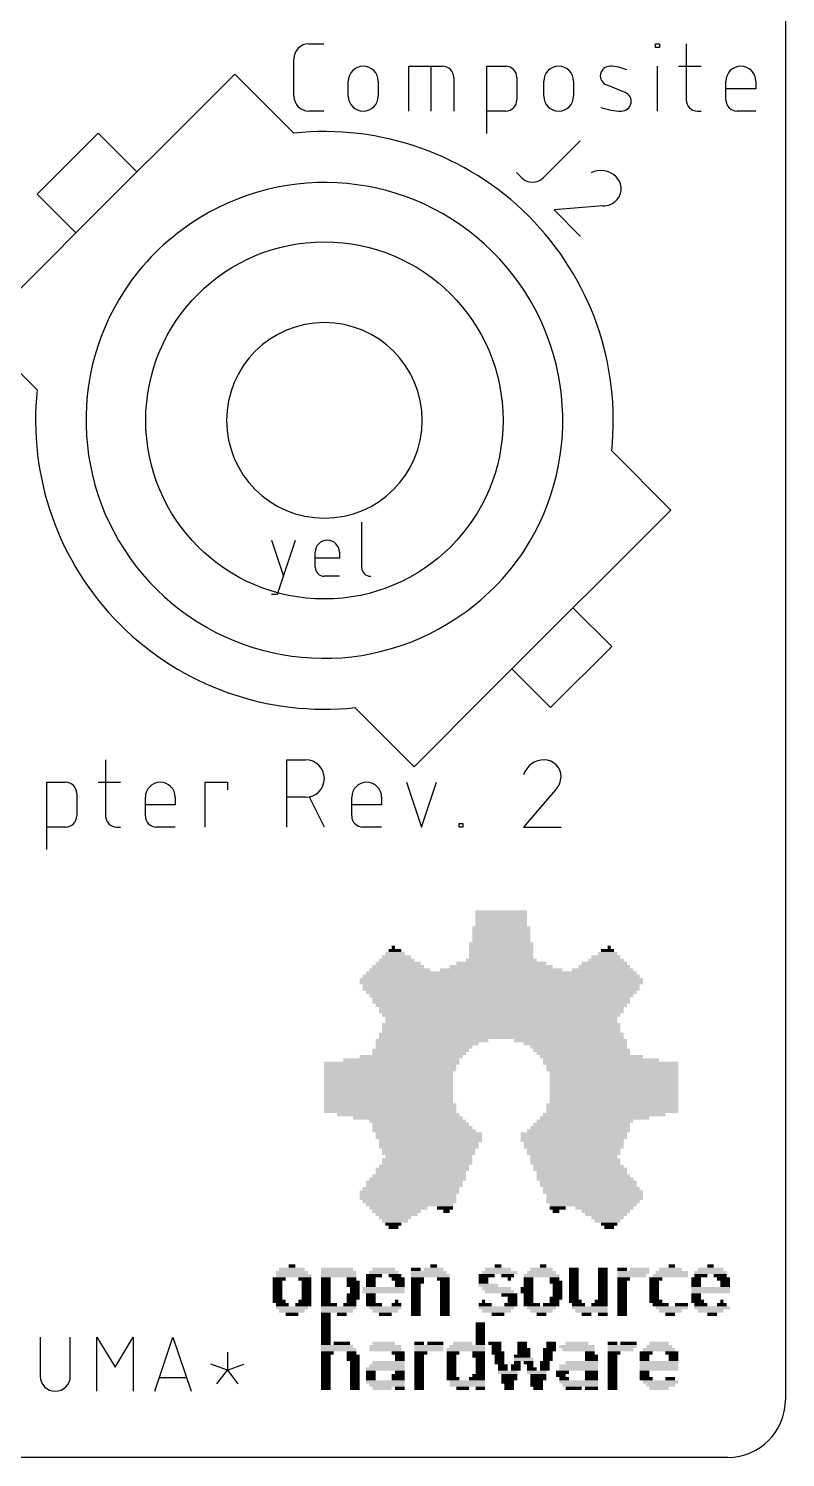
# Model space of a CAD drawing. Extents: x 0 to 29, y 0 to 47.3.
# Drawn here: x 15.87 to 29, y 0 to 24.8 of the extents above; entities that cross this region are included whole.
import ezdxf

# ---------------------------------------------------------------- set-up
doc = ezdxf.new("R2010")
doc.units = 0
for name, color, linetype in [('20', 30, 'CONTINUOUS'), ('21', 253, 'CONTINUOUS'), ('25', 253, 'CONTINUOUS'), ('51', 253, 'CONTINUOUS')]:
    doc.layers.add(name, color=color, linetype=linetype)

# ---------------------------------------------------------------- blocks, each defined once
blk = doc.blocks.new('RECT')
blk.add_solid([(-0.5, -0.5), (0.5, -0.5), (-0.5, 0.5), (0.5, 0.5)])

msp = doc.modelspace()

# ---------------------------------------------------------------- linework, layer by layer
at = {"layer": '20'}
for p, q in [((29, 38), (29, 1)), ((28, 0), (1, 0))]:
    msp.add_line(p, q, dxfattribs=at)
msp.add_arc((28, 1), 1, 270, 0, dxfattribs=at)
at = {"layer": '21'}
for p, q in [((20.7299, 24.5367), (20.9895, 24.5367)), ((26.7474, 24.4718), (26.7474, 24.5367)), ((26.7474, 24.5367), (26.8123, 24.5367)), ((26.8123, 24.4718), (26.7474, 24.4718)), ((26.8123, 24.5367), (26.8123, 24.4718)), ((27.2772, 24.5367), (27.2772, 23.563)), ((20.4702, 23.6279), (20.4702, 24.2771)), ((22.4661, 23.3683), (22.4661, 24.1472)), ((22.4661, 24.1472), (23.0503, 24.1472)), ((22.8555, 23.3683), (22.8555, 24.1472)), ((23.821, 22.9788), (23.821, 24.1472)), ((23.821, 24.1472), (24.1455, 24.1472)), ((26.7798, 23.3683), (26.7798, 24.1472)), ((27.1473, 24.1472), (27.5368, 24.1472)), ((18.1362, 22.7023), (19.4444, 24.0104)), ((19.4444, 24.0104), (20.4697, 22.9851)), ((21.4148, 23.6279), (21.4148, 23.8876)), ((21.9341, 23.8876), (21.9341, 23.6279)), ((23.245, 23.9525), (23.245, 23.3683)), ((24.3403, 23.9525), (24.3403, 23.563)), ((24.8057, 23.6279), (24.8057, 23.8876)), ((25.325, 23.8876), (25.325, 23.6279)), ((26.2182, 23.6929), (25.8936, 23.8227)), ((27.968, 23.563), (27.968, 23.8876)), ((28.4873, 23.8876), (28.4873, 23.7578)), ((28.4873, 23.7578), (27.968, 23.7578)), ((20.9895, 23.3683), (20.7299, 23.3683)), ((24.1455, 23.3683), (23.821, 23.3683)), ((27.4719, 23.3683), (27.5368, 23.3683)), ((28.4873, 23.3683), (28.1627, 23.3683)), ((14.9896, 19.5556), (16.2624, 20.8284)), ((16.0149, 18.5303), (14.9896, 19.5556)), ((25.9851, 17.4697), (27.0104, 16.4444)), ((27.0104, 16.4444), (25.7023, 15.1362)), ((21.6464, 16.2341), (21.6464, 15.451)), ((20.0794, 15.9209), (20.2883, 15.2944)), ((20.1838, 14.9811), (20.4971, 15.9209)), ((20.8414, 15.451), (20.8414, 15.712)), ((21.2591, 15.712), (21.2591, 15.6076)), ((21.2591, 15.6076), (20.8414, 15.6076)), ((21.2591, 15.2944), (20.9981, 15.2944)), ((20.0794, 14.9811), (20.1838, 14.9811)), ((23.8638, 13.2977), (22.5556, 11.9896)), ((22.5556, 11.9896), (21.5303, 13.0149)), ((17.2019, 12.108), (17.2019, 11.1343)), ((20.3497, 10.9396), (20.3497, 12.108)), ((20.3497, 12.108), (20.6743, 12.108)), ((16.184, 10.5501), (16.184, 11.7185)), ((16.184, 11.7185), (16.5086, 11.7185)), ((17.072, 11.7185), (17.4615, 11.7185)), ((18.928, 10.9396), (18.928, 11.7185)), ((18.928, 11.7185), (19.3175, 11.7185)), ((19.3175, 11.7185), (19.3175, 11.5887)), ((22.4266, 11.7185), (22.6862, 10.9396)), ((22.6862, 10.9396), (22.9458, 11.7185)), ((16.7033, 11.5237), (16.7033, 11.1343)), ((17.8927, 11.1343), (17.8927, 11.4588)), ((18.4119, 11.4588), (18.4119, 11.329)), ((20.6743, 11.4588), (20.3497, 11.4588)), ((20.9988, 10.9396), (20.7392, 11.4588)), ((21.4741, 11.1343), (21.4741, 11.4588)), ((21.9933, 11.4588), (21.9933, 11.329)), ((25.0089, 11.5887), (24.4571, 10.9396)), ((18.4119, 11.329), (17.8927, 11.329)), ((21.9933, 11.329), (21.4741, 11.329)), ((16.5086, 10.9396), (16.184, 10.9396)), ((17.3966, 10.9396), (17.4615, 10.9396)), ((18.4119, 10.9396), (18.0874, 10.9396)), ((21.9933, 10.9396), (21.6688, 10.9396)), ((23.3395, 10.9396), (23.3395, 11.0045)), ((23.3395, 11.0045), (23.4045, 11.0045)), ((23.4045, 10.9396), (23.3395, 10.9396)), ((23.4045, 11.0045), (23.4045, 10.9396)), ((24.4571, 10.9396), (25.1062, 10.9396)), ((16.0688, 2.0892), (16.0688, 1.4104)), ((16.5909, 1.4104), (16.5909, 2.0892)), ((17.0529, 1.1494), (17.0529, 2.0892)), ((17.0529, 2.0892), (17.3662, 1.567)), ((17.3662, 1.567), (17.6795, 2.0892)), ((17.6795, 2.0892), (17.6795, 1.1494)), ((18.0588, 1.1494), (18.372, 2.0892)), ((18.372, 2.0892), (18.6853, 1.1494)), ((19.3169, 1.8281), (19.3169, 1.5148)), ((19.3169, 1.5148), (19.0297, 1.6193)), ((19.1342, 1.2799), (19.3169, 1.5148)), ((19.3169, 1.5148), (19.6041, 1.6193)), ((19.3169, 1.5148), (19.4997, 1.2799)), ((18.607, 1.3843), (18.1371, 1.3843))]:
    msp.add_line(p, q, dxfattribs=at)
msp.add_circle((21, 18), 3.1, dxfattribs=at)
for centre, radius, start, end in [((20.7299, 24.2771), 0.2596, 90.0007, 180), ((21.6744, 23.8876), 0.2596, 0, 180), ((23.0503, 23.9525), 0.1947, 0, 90), ((24.1455, 23.9525), 0.1947, 0.0009, 90), ((25.0653, 23.8876), 0.2596, 0, 180), ((25.9561, 23.9789), 0.1683, 89.1818, 248.1989), ((25.948, 23.4102), 0.7371, 65.7612, 89.1819), ((28.2276, 23.8876), 0.2596, 0, 180), ((20.7299, 23.6279), 0.2596, 180, 270), ((21.6744, 23.6279), 0.2596, 180, 0), ((24.1455, 23.563), 0.1947, 270, 0), ((25.0653, 23.6279), 0.2596, 180, 0), ((26.1557, 23.5366), 0.1683, 269.1818, 68.1989), ((27.4719, 23.563), 0.1947, 180, 270), ((28.1627, 23.563), 0.1947, 180, 270), ((26.169, 24.469), 1.1008, 250.209, 269.1819), ((21, 18), 5.0133, 353.9278, 96.0722), ((21.0036, 17.9964), 4.1332, 326.8671, 123.8403), ((20.9964, 18.0036), 4.1332, 146.8671, 303.8403), ((21, 18), 1.6971, 90, 0), ((21, 18), 5.0132, 173.9275, 276.0725), ((21.0503, 15.712), 0.2088, 0, 180), ((20.9981, 15.451), 0.1566, 180, 270), ((21.8031, 15.451), 0.1566, 180, 270), ((20.6743, 11.7834), 0.3246, 270, 90), ((24.8141, 11.7327), 0.3753, 90.0001, 162.0549), ((24.8141, 11.8159), 0.2921, 0, 90), ((16.5086, 11.5237), 0.1947, 0.0009, 90), ((18.1523, 11.4588), 0.2596, 0, 180), ((21.7337, 11.4588), 0.2596, 0, 180), ((24.7925, 11.8159), 0.3138, 313.604, 359.9996), ((16.5086, 11.1343), 0.1947, 270, 0), ((17.3966, 11.1343), 0.1947, 180, 270), ((18.0874, 11.1343), 0.1947, 180, 270), ((21.6688, 11.1343), 0.1947, 180, 270), ((16.3299, 1.4104), 0.2611, 180, 0)]:
    msp.add_arc(centre, radius, start, end, dxfattribs=at)
at = {"layer": '25'}
for p, q in [((25.4376, 22.8527), (24.795, 22.2101)), ((24.4278, 22.2101), (24.336, 22.3019)), ((25.8334, 21.7224), (24.9843, 21.6536)), ((24.9843, 21.6536), (25.4433, 21.1946))]:
    msp.add_line(p, q, dxfattribs=at)
for centre, radius, start, end in [((25.7976, 21.962), 0.3753, 45.0007, 117.0545), ((24.6114, 22.3937), 0.2596, 225.0007, 315.0002), ((25.8564, 22.0208), 0.2921, 314.9998, 45.0002), ((25.8411, 22.0361), 0.3138, 268.6058, 314.998)]:
    msp.add_arc(centre, radius, start, end, dxfattribs=at)
at = {"layer": '51'}
for p, q in [((17.0756, 22.9851), (16.0149, 21.9244)), ((17.7473, 22.3133), (17.0756, 22.9851)), ((18.1362, 22.7023), (17.7473, 22.3133)), ((17.7473, 22.3133), (16.6866, 21.2527)), ((16.0149, 21.9244), (16.6866, 21.2527)), ((16.6866, 21.2527), (16.2624, 20.8284)), ((25.7023, 15.1362), (25.3133, 14.7473)), ((25.3133, 14.7473), (24.2527, 13.6866)), ((25.3133, 14.7473), (25.9851, 14.0756)), ((25.9851, 14.0756), (24.9244, 13.0149)), ((24.2527, 13.6866), (23.8638, 13.2977)), ((24.9244, 13.0149), (24.2527, 13.6866))]:
    msp.add_line(p, q, dxfattribs=at)
for centre, radius, start, end in [((20.9824, 17.9822), 4.1333, 123.4866, 146.5134), ((21, 18), 1.6971, 0, 90), ((21.0176, 18.0178), 4.1333, 303.4866, 326.5134)]:
    msp.add_arc(centre, radius, start, end, dxfattribs=at)

# ---------------------------------------------------------------- block references
at = {"layer": '21', "yscale": 0.0559}
for p, xscale in [((24.069, 9.469), 0.8941), ((24.069, 9.4131), 0.8941), ((24.069, 9.1896), 1.0058), ((24.069, 9.3572), 0.8941), ((24.069, 9.3014), 0.8941), ((24.069, 9.2455), 0.8941), ((24.069, 8.9102), 1.1176), ((24.069, 9.1337), 1.0058), ((24.069, 9.0778), 1.0058), ((24.069, 9.022), 1.0058), ((24.069, 8.9661), 1.0058), ((22.2529, 8.6867), 0.5029), ((22.225, 8.7425), 0.3353), ((22.225, 8.7984), 0.2235), ((22.1971, 8.8543), 0.0559), ((24.069, 8.8543), 1.1176), ((24.069, 8.7984), 1.1176), ((24.069, 8.7425), 1.1176), ((24.069, 8.6867), 1.1176), ((25.8851, 8.6867), 0.5029), ((25.9131, 8.7425), 0.3353), ((25.9131, 8.7984), 0.2235), ((25.941, 8.8543), 0.0559), ((24.069, 8.4073), 4.6939), ((22.3088, 8.4632), 1.0617), ((22.2809, 8.519), 0.8941), ((22.2809, 8.5749), 0.7823), ((22.2529, 8.6308), 0.6147), ((24.069, 8.4632), 2.1234), ((24.069, 8.519), 1.7882), ((24.069, 8.5749), 1.5646), ((24.069, 8.6308), 1.2294), ((25.8293, 8.4632), 1.0617), ((25.8572, 8.519), 0.8941), ((25.8572, 8.5749), 0.7823), ((25.8851, 8.6308), 0.6147), ((24.069, 8.2955), 4.9174), ((24.069, 8.2396), 4.9174), ((24.069, 8.3514), 4.8057), ((24.069, 8.1837), 4.8057), ((24.069, 8.1279), 4.8057), ((24.069, 8.072), 4.6939), ((24.069, 8.0161), 4.5822), ((24.069, 7.9602), 4.4704), ((24.069, 7.9043), 4.4704), ((24.069, 7.8485), 4.3586), ((24.069, 7.7926), 4.2469), ((24.069, 7.7367), 4.2469), ((24.069, 7.6808), 4.1351), ((24.069, 7.5132), 4.1351), ((24.069, 7.4573), 4.1351), ((24.069, 7.625), 4.0234), ((24.069, 7.5691), 4.0234), ((22.8676, 7.2338), 1.9558), ((22.7838, 7.1779), 1.7882), ((24.069, 7.3456), 4.2469), ((24.069, 7.2897), 4.2469), ((24.069, 7.4014), 4.1351), ((25.2705, 7.2338), 1.9558), ((25.3543, 7.1779), 1.7882), ((22.5044, 6.9544), 1.7882), ((22.672, 7.0662), 1.6764), ((22.6441, 7.0103), 1.6205), ((22.7279, 7.122), 1.6764), ((25.4102, 7.122), 1.6764), ((25.466, 7.0662), 1.6764), ((25.494, 7.0103), 1.6205), ((25.6337, 6.9544), 1.7882), ((22.1691, 6.8426), 2.347), ((22.1132, 6.675), 2.2352), ((22.1412, 6.7868), 2.2911), ((22.1412, 6.7309), 2.2911), ((22.3368, 6.8985), 2.0117), ((25.8013, 6.8985), 2.0117), ((25.969, 6.8426), 2.347), ((25.9969, 6.7868), 2.2911), ((25.9969, 6.7309), 2.2911), ((26.0248, 6.675), 2.2352), ((22.1132, 6.6191), 2.2352), ((22.1132, 6.5632), 2.2352), ((22.1132, 6.5074), 2.2352), ((22.1132, 6.4515), 2.2352), ((26.0248, 6.6191), 2.2352), ((26.0248, 6.5632), 2.2352), ((26.0248, 6.5074), 2.2352), ((26.0248, 6.4515), 2.2352), ((22.1132, 6.3956), 2.2352), ((22.1132, 6.3397), 2.2352), ((22.1132, 6.2838), 2.2352), ((22.1132, 6.2279), 2.2352), ((26.0248, 6.3956), 2.2352), ((26.0248, 6.3397), 2.2352), ((26.0248, 6.2838), 2.2352), ((26.0248, 6.2279), 2.2352), ((22.1132, 6.1721), 2.2352), ((22.1412, 6.1162), 2.2911), ((22.1412, 6.0603), 2.2911), ((22.1412, 6.0044), 2.2911), ((22.2809, 5.9486), 2.1234), ((25.8572, 5.9486), 2.1234), ((25.9969, 6.1162), 2.2911), ((25.9969, 6.0603), 2.2911), ((25.9969, 6.0044), 2.2911), ((26.0248, 6.1721), 2.2352), ((22.4485, 5.8927), 1.8999), ((22.6162, 5.8368), 1.6764), ((22.672, 5.7809), 1.6764), ((22.7, 5.725), 1.7323), ((25.4381, 5.725), 1.7323), ((25.466, 5.7809), 1.6764), ((25.5219, 5.8368), 1.6764), ((25.6896, 5.8927), 1.8999), ((22.7279, 5.6692), 1.7882), ((22.8117, 5.6133), 1.844), ((22.8117, 5.5574), 1.844), ((22.8117, 5.4456), 1.7323), ((22.8397, 5.5015), 1.7882), ((25.3263, 5.6133), 1.844), ((25.3263, 5.5574), 1.844), ((25.2984, 5.5015), 1.7882), ((25.3263, 5.4456), 1.7323), ((25.4102, 5.6692), 1.7882), ((22.8117, 5.3898), 1.7323), ((22.8117, 5.3339), 1.6205), ((22.8117, 5.278), 1.6205), ((22.8117, 5.2221), 1.5088), ((25.3263, 5.3898), 1.7323), ((25.3263, 5.3339), 1.6205), ((25.3263, 5.278), 1.6205), ((25.3263, 5.2221), 1.5088), ((22.7, 4.9986), 1.6205), ((22.672, 4.9427), 1.5646), ((22.7279, 5.0545), 1.5646), ((22.7838, 5.1662), 1.5646), ((22.7838, 5.1104), 1.5646), ((25.3543, 5.1662), 1.5646), ((25.3543, 5.1104), 1.5646), ((25.4381, 4.9986), 1.6205), ((25.4102, 5.0545), 1.5646), ((25.466, 4.9427), 1.5646), ((22.5603, 4.7751), 1.6764), ((22.5603, 4.7192), 1.6764), ((22.6162, 4.831), 1.6764), ((22.6441, 4.8868), 1.6205), ((25.494, 4.8868), 1.6205), ((25.5219, 4.831), 1.6764), ((25.5778, 4.7751), 1.6764), ((25.5778, 4.7192), 1.6764), ((22.4485, 4.5516), 1.6764), ((22.4485, 4.4957), 1.6764), ((22.4765, 4.6074), 1.7323), ((22.5044, 4.6633), 1.6764), ((22.4765, 4.4398), 1.6205), ((25.6616, 4.6074), 1.7323), ((25.6337, 4.6633), 1.6764), ((25.6896, 4.5516), 1.6764), ((25.6896, 4.4957), 1.6764), ((25.6616, 4.4398), 1.6205), ((22.4765, 4.3839), 1.5088), ((22.2809, 4.328), 1.0058), ((22.2529, 4.2721), 0.8382), ((22.2529, 4.2163), 0.7264), ((23.0911, 4.328), 0.2794), ((23.1191, 4.2721), 0.1118), ((25.6616, 4.3839), 1.5088), ((25.0469, 4.328), 0.2794), ((25.019, 4.2721), 0.1118), ((25.8572, 4.328), 1.0058), ((25.8851, 4.2721), 0.8382), ((25.8851, 4.2163), 0.7264), ((22.225, 4.1604), 0.5588), ((22.225, 4.1045), 0.447), ((22.1971, 4.0486), 0.2794), ((22.1971, 3.9928), 0.1676), ((25.9131, 4.1604), 0.5588), ((25.9131, 4.1045), 0.447), ((25.941, 4.0486), 0.2794), ((25.941, 3.9928), 0.1676), ((20.4368, 3.2104), 0.5588), ((20.4368, 3.2663), 0.447), ((20.4368, 3.3222), 0.1118), ((21.2192, 3.2663), 0.5588), ((21.2471, 3.2104), 0.6147), ((22.0294, 3.2104), 0.5029), ((22.0294, 3.2663), 0.3912), ((22.8117, 3.2104), 0.6147), ((22.5882, 3.2663), 0.1676), ((22.8956, 3.2663), 0.3353), ((22.8956, 3.3222), 0.1118), ((24.0411, 3.2104), 0.6147), ((24.0132, 3.2663), 0.447), ((24.0132, 3.3222), 0.1118), ((24.7675, 3.2104), 0.5029), ((24.7675, 3.2663), 0.3912), ((24.7955, 3.3222), 0.1118), ((25.3263, 3.2663), 0.1676), ((25.3263, 3.2104), 0.1676), ((25.8293, 3.2663), 0.1676), ((25.8293, 3.2104), 0.1676), ((26.1645, 3.2663), 0.1676), ((26.3601, 3.2104), 0.5588), ((26.4719, 3.2663), 0.3353), ((27.0307, 3.2104), 0.5588), ((27.0027, 3.2663), 0.3912), ((27.0307, 3.3222), 0.1118), ((27.7012, 3.2104), 0.5588), ((27.7012, 3.2663), 0.447), ((27.7012, 3.3222), 0.1118), ((20.2133, 3.0987), 0.2235), ((20.1854, 3.0428), 0.1676), ((20.1854, 2.9869), 0.1676), ((20.4648, 3.1545), 0.6147), ((20.6604, 3.0987), 0.2235), ((20.6883, 3.0428), 0.1676), ((20.6883, 2.9869), 0.1676), ((21.2471, 3.1545), 0.6147), ((21.0236, 3.0987), 0.1676), ((21.0236, 3.0428), 0.1676), ((21.0236, 2.9869), 0.1676), ((21.4706, 3.0987), 0.1676), ((21.4986, 3.0428), 0.2235), ((21.4986, 2.9869), 0.2235), ((21.8618, 3.1545), 0.2794), ((21.8059, 3.0987), 0.1676), ((21.8059, 3.0428), 0.1676), ((21.8059, 2.9869), 0.1676), ((22.225, 3.1545), 0.2235), ((22.2809, 3.0987), 0.2235), ((22.3088, 3.0428), 0.1676), ((22.3088, 2.9869), 0.1676), ((22.8397, 3.1545), 0.6706), ((22.6162, 3.0987), 0.2235), ((22.6162, 3.0428), 0.2235), ((22.5882, 2.9869), 0.1676), ((23.0632, 3.0987), 0.2235), ((23.0911, 3.0428), 0.1676), ((23.0911, 2.9869), 0.1676), ((23.8176, 3.1545), 0.2794), ((23.7617, 3.0987), 0.1676), ((23.7617, 3.0428), 0.1676), ((23.8455, 2.9869), 0.3353), ((24.1808, 3.1545), 0.2235), ((24.2087, 3.0987), 0.0559), ((24.7675, 3.1545), 0.6147), ((24.544, 3.0987), 0.1676), ((24.544, 3.0428), 0.1676), ((24.544, 2.9869), 0.1676), ((25.019, 3.0428), 0.2235), ((24.9911, 3.0987), 0.1676), ((25.0469, 2.9869), 0.1676), ((25.3263, 3.1545), 0.1676), ((25.3263, 3.0987), 0.1676), ((25.3263, 3.0428), 0.1676), ((25.3263, 2.9869), 0.1676), ((25.8293, 3.1545), 0.1676), ((25.8293, 3.0987), 0.1676), ((25.8293, 3.0428), 0.1676), ((25.8293, 2.9869), 0.1676), ((26.1925, 3.0987), 0.2235), ((26.1645, 3.0428), 0.1676), ((26.1645, 2.9869), 0.1676), ((26.3322, 3.1545), 0.5029), ((26.7513, 3.0987), 0.2235), ((26.7233, 3.0428), 0.1676), ((26.7233, 2.9869), 0.1676), ((27.0027, 3.1545), 0.6147), ((27.4498, 3.0987), 0.1676), ((27.4498, 3.0428), 0.1676), ((27.4498, 2.9869), 0.1676), ((27.5336, 3.1545), 0.2235), ((27.8689, 3.1545), 0.2235), ((27.9248, 3.0987), 0.2235), ((27.9527, 3.0428), 0.1676), ((27.9527, 2.9869), 0.1676), ((20.2133, 2.7075), 0.2235), ((20.1854, 2.931), 0.1676), ((20.1854, 2.8752), 0.1676), ((20.1854, 2.8193), 0.1676), ((20.1854, 2.7634), 0.1676), ((20.6604, 2.7075), 0.2235), ((20.6883, 2.931), 0.1676), ((20.6883, 2.8752), 0.1676), ((20.6883, 2.8193), 0.1676), ((20.6883, 2.7634), 0.1676), ((21.0236, 2.931), 0.1676), ((21.0236, 2.8752), 0.1676), ((21.0236, 2.8193), 0.1676), ((21.0236, 2.7634), 0.1676), ((21.0236, 2.7075), 0.1676), ((21.4986, 2.8193), 0.2235), ((21.4986, 2.7634), 0.2235), ((21.4706, 2.7075), 0.1676), ((21.5265, 2.931), 0.1676), ((21.5265, 2.8752), 0.1676), ((22.0294, 2.931), 0.7264), ((22.0294, 2.8752), 0.7264), ((21.8059, 2.8193), 0.1676), ((21.8059, 2.7634), 0.1676), ((21.8059, 2.7075), 0.1676), ((22.2529, 2.7075), 0.0559), ((22.5882, 2.931), 0.1676), ((22.5882, 2.8752), 0.1676), ((22.5882, 2.8193), 0.1676), ((22.5882, 2.7634), 0.1676), ((22.5882, 2.7075), 0.1676), ((23.0911, 2.931), 0.1676), ((23.0911, 2.8752), 0.1676), ((23.0911, 2.8193), 0.1676), ((23.0911, 2.7634), 0.1676), ((23.0911, 2.7075), 0.1676), ((23.9852, 2.931), 0.5029), ((23.7617, 2.7075), 0.0559), ((24.0411, 2.8752), 0.5029), ((24.2087, 2.8193), 0.2794), ((24.2646, 2.7634), 0.1676), ((24.2646, 2.7075), 0.1676), ((24.5161, 2.931), 0.2235), ((24.5161, 2.8752), 0.2235), ((24.544, 2.8193), 0.1676), ((24.544, 2.7634), 0.1676), ((24.544, 2.7075), 0.1676), ((25.019, 2.7634), 0.2235), ((24.9911, 2.7075), 0.1676), ((25.0469, 2.931), 0.1676), ((25.0469, 2.8752), 0.1676), ((25.0469, 2.8193), 0.1676), ((25.3263, 2.931), 0.1676), ((25.3263, 2.8752), 0.1676), ((25.3263, 2.8193), 0.1676), ((25.3263, 2.7634), 0.1676), ((25.3543, 2.7075), 0.2235), ((25.8013, 2.7075), 0.2235), ((25.8293, 2.931), 0.1676), ((25.8293, 2.8752), 0.1676), ((25.8293, 2.8193), 0.1676), ((25.8293, 2.7634), 0.1676), ((26.1645, 2.931), 0.1676), ((26.1645, 2.8752), 0.1676), ((26.1645, 2.8193), 0.1676), ((26.1645, 2.7634), 0.1676), ((26.1645, 2.7075), 0.1676), ((26.7233, 2.931), 0.1676), ((26.7233, 2.8752), 0.1676), ((26.7233, 2.8193), 0.1676), ((26.7233, 2.7634), 0.1676), ((26.7513, 2.7075), 0.2235), ((27.7012, 2.931), 0.6706), ((27.7012, 2.8752), 0.6706), ((27.4777, 2.7075), 0.2235), ((27.4498, 2.8193), 0.1676), ((27.4498, 2.7634), 0.1676), ((27.8968, 2.7075), 0.0559), ((20.4368, 2.5958), 0.5588), ((20.2692, 2.6516), 0.2235), ((20.4368, 2.5399), 0.447), ((20.4368, 2.484), 0.2235), ((20.6324, 2.6516), 0.2794), ((21.0795, 2.6516), 0.2794), ((21.2471, 2.5958), 0.6147), ((21.2192, 2.5399), 0.5588), ((21.0236, 2.484), 0.1676), ((21.303, 2.484), 0.1676), ((21.4427, 2.6516), 0.2235), ((21.8618, 2.6516), 0.2794), ((22.0574, 2.5958), 0.5588), ((22.0574, 2.5399), 0.447), ((22.0574, 2.484), 0.2235), ((22.2529, 2.6516), 0.1676), ((22.5882, 2.6516), 0.1676), ((22.5882, 2.5958), 0.1676), ((22.5882, 2.5399), 0.1676), ((22.5882, 2.484), 0.1676), ((23.0911, 2.6516), 0.1676), ((23.0911, 2.5958), 0.1676), ((23.0911, 2.5399), 0.1676), ((23.0911, 2.484), 0.1676), ((23.7896, 2.6516), 0.2235), ((23.9852, 2.5958), 0.6147), ((23.9852, 2.5399), 0.5029), ((24.0132, 2.484), 0.2235), ((24.2367, 2.6516), 0.2235), ((24.5999, 2.6516), 0.2794), ((24.7675, 2.5958), 0.5029), ((24.7675, 2.5399), 0.3912), ((24.7675, 2.484), 0.1676), ((24.9352, 2.6516), 0.2794), ((25.6057, 2.5958), 0.6147), ((25.4102, 2.6516), 0.2235), ((25.6337, 2.5399), 0.5588), ((25.5499, 2.484), 0.1676), ((25.7734, 2.6516), 0.2794), ((25.8293, 2.484), 0.1676), ((26.1645, 2.6516), 0.1676), ((26.1645, 2.5958), 0.1676), ((26.1645, 2.5399), 0.1676), ((26.1645, 2.484), 0.1676), ((26.8351, 2.6516), 0.2794), ((27.0307, 2.5958), 0.5588), ((27.0027, 2.5399), 0.3912), ((27.0027, 2.484), 0.1676), ((27.1983, 2.6516), 0.2235), ((27.5336, 2.6516), 0.2235), ((27.7292, 2.5958), 0.6147), ((27.7012, 2.5399), 0.447), ((27.7292, 2.484), 0.1676), ((27.8968, 2.6516), 0.1676), ((21.0236, 2.4281), 0.1676), ((21.0236, 2.3722), 0.1676), ((21.0236, 2.3163), 0.1676), ((21.0236, 2.2605), 0.1676), ((21.0236, 2.2046), 0.1676), ((23.7058, 2.3163), 0.1676), ((23.7058, 2.2605), 0.1676), ((23.7058, 2.2046), 0.1676), ((21.0236, 2.1487), 0.1676), ((21.0236, 2.0928), 0.1676), ((21.0236, 2.037), 0.1676), ((21.0236, 1.9811), 0.1676), ((21.303, 1.9811), 0.2794), ((22.0294, 1.9811), 0.3912), ((22.6441, 1.9811), 0.1676), ((22.9235, 1.9811), 0.2794), ((23.3985, 1.9811), 0.3353), ((23.7058, 2.1487), 0.1676), ((23.7058, 2.0928), 0.1676), ((23.7058, 2.037), 0.1676), ((23.7058, 1.9811), 0.1676), ((23.9573, 1.9811), 0.2235), ((24.4323, 1.9811), 0.1676), ((24.9352, 1.9811), 0.1676), ((25.3822, 1.9811), 0.3912), ((25.9969, 1.9811), 0.1676), ((26.2763, 1.9811), 0.2794), ((26.8072, 1.9811), 0.3353), ((21.2192, 1.9252), 0.5588), ((21.2471, 1.8693), 0.6147), ((21.0515, 1.8134), 0.2235), ((21.0236, 1.7576), 0.1676), ((21.4706, 1.8134), 0.1676), ((21.4986, 1.7576), 0.2235), ((22.0574, 1.9252), 0.5588), ((22.0574, 1.8693), 0.5588), ((22.2809, 1.8134), 0.2235), ((22.3088, 1.7576), 0.1676), ((22.8117, 1.9252), 0.5029), ((22.8117, 1.8693), 0.5029), ((22.672, 1.8134), 0.2235), ((22.6441, 1.7576), 0.1676), ((23.2308, 1.8134), 0.2235), ((23.4544, 1.8693), 0.6706), ((23.2029, 1.7576), 0.1676), ((23.4823, 1.9252), 0.6147), ((23.6779, 1.8134), 0.2235), ((23.6779, 1.7576), 0.2235), ((23.9852, 1.9252), 0.1676), ((23.9852, 1.8693), 0.1676), ((24.0132, 1.8134), 0.2235), ((24.0411, 1.7576), 0.1676), ((24.4323, 1.7576), 0.2794), ((24.4602, 1.8693), 0.2235), ((24.4602, 1.8134), 0.2235), ((24.4323, 1.9252), 0.1676), ((24.9072, 1.8693), 0.2235), ((24.8793, 1.8134), 0.1676), ((24.8793, 1.7576), 0.1676), ((24.9352, 1.9252), 0.1676), ((25.3822, 1.9252), 0.6147), ((25.4102, 1.8693), 0.5588), ((25.6057, 1.8134), 0.1676), ((25.6337, 1.7576), 0.2235), ((26.0248, 1.8134), 0.2235), ((26.1645, 1.9252), 0.5029), ((26.1366, 1.8693), 0.447), ((25.9969, 1.7576), 0.1676), ((26.5836, 1.8134), 0.2235), ((26.5557, 1.7576), 0.1676), ((26.8072, 1.8693), 0.5588), ((26.8072, 1.9252), 0.447), ((27.0307, 1.8134), 0.2235), ((27.0586, 1.7576), 0.1676), ((21.0236, 1.7017), 0.1676), ((21.0236, 1.6458), 0.1676), ((21.0236, 1.5899), 0.1676), ((21.0236, 1.534), 0.1676), ((21.0236, 1.4782), 0.1676), ((21.4986, 1.7017), 0.2235), ((21.5265, 1.6458), 0.1676), ((21.5265, 1.5899), 0.1676), ((21.5265, 1.534), 0.1676), ((21.5265, 1.4782), 0.1676), ((22.0574, 1.534), 0.6706), ((21.8059, 1.4782), 0.1676), ((22.0853, 1.5899), 0.6147), ((22.1132, 1.6458), 0.5588), ((22.3088, 1.7017), 0.1676), ((22.3088, 1.4782), 0.1676), ((22.6441, 1.7017), 0.1676), ((22.6441, 1.6458), 0.1676), ((22.6441, 1.5899), 0.1676), ((22.6441, 1.534), 0.1676), ((22.6441, 1.4782), 0.1676), ((23.2029, 1.7017), 0.1676), ((23.2029, 1.6458), 0.1676), ((23.2029, 1.5899), 0.1676), ((23.2029, 1.534), 0.1676), ((23.2029, 1.4782), 0.1676), ((23.7058, 1.7017), 0.1676), ((23.7058, 1.6458), 0.1676), ((23.7058, 1.5899), 0.1676), ((23.7058, 1.534), 0.1676), ((23.7058, 1.4782), 0.1676), ((24.0411, 1.7017), 0.1676), ((24.0411, 1.6458), 0.1676), ((24.097, 1.5899), 0.1676), ((24.097, 1.534), 0.1676), ((24.1808, 1.4782), 0.3353), ((24.3205, 1.5899), 0.1676), ((24.3205, 1.534), 0.1676), ((24.3484, 1.6458), 0.1118), ((24.4602, 1.7017), 0.3353), ((24.544, 1.6458), 0.1676), ((24.572, 1.5899), 0.1118), ((24.5999, 1.534), 0.1676), ((24.6837, 1.4782), 0.3353), ((24.8234, 1.6458), 0.1676), ((24.8234, 1.5899), 0.1676), ((24.8234, 1.534), 0.1676), ((24.8793, 1.7017), 0.1676), ((25.1308, 1.4782), 0.2235), ((25.4102, 1.5899), 0.6706), ((25.4102, 1.534), 0.6706), ((25.466, 1.6458), 0.5588), ((25.6337, 1.7017), 0.2235), ((25.6337, 1.4782), 0.2235), ((25.9969, 1.7017), 0.1676), ((25.9969, 1.6458), 0.1676), ((25.9969, 1.5899), 0.1676), ((25.9969, 1.534), 0.1676), ((25.9969, 1.4782), 0.1676), ((26.5557, 1.7017), 0.1676), ((26.8072, 1.6458), 0.6706), ((26.8072, 1.5899), 0.6706), ((26.8072, 1.534), 0.6706), ((26.5557, 1.4782), 0.1676), ((27.0586, 1.7017), 0.1676), ((21.0236, 1.4223), 0.1676), ((21.0236, 1.3664), 0.1676), ((21.0236, 1.3105), 0.1676), ((21.0236, 1.2546), 0.1676), ((21.5265, 1.4223), 0.1676), ((21.5265, 1.3664), 0.1676), ((21.5265, 1.3105), 0.1676), ((21.5265, 1.2546), 0.1676), ((21.8059, 1.4223), 0.1676), ((21.8059, 1.3664), 0.1676), ((22.0574, 1.3105), 0.6706), ((22.0853, 1.2546), 0.6147), ((22.2809, 1.4223), 0.2235), ((22.2809, 1.3664), 0.2235), ((22.6441, 1.4223), 0.1676), ((22.6441, 1.3664), 0.1676), ((22.6441, 1.3105), 0.1676), ((22.6441, 1.2546), 0.1676), ((23.2308, 1.3664), 0.2235), ((23.2029, 1.4223), 0.1676), ((23.4823, 1.3105), 0.6147), ((23.4823, 1.2546), 0.6147), ((23.6499, 1.3664), 0.2794), ((23.6779, 1.4223), 0.2235), ((24.2087, 1.4223), 0.2794), ((24.2087, 1.3664), 0.2794), ((24.1808, 1.3105), 0.2235), ((24.2087, 1.2546), 0.1676), ((24.7117, 1.4223), 0.2794), ((24.7117, 1.3664), 0.2794), ((24.6837, 1.3105), 0.2235), ((24.6837, 1.2546), 0.2235), ((25.1028, 1.4223), 0.1676), ((25.1587, 1.3664), 0.1676), ((25.4102, 1.3105), 0.6706), ((25.4381, 1.2546), 0.6147), ((25.6337, 1.4223), 0.2235), ((25.6337, 1.3664), 0.2235), ((25.9969, 1.4223), 0.1676), ((25.9969, 1.3664), 0.1676), ((25.9969, 1.3105), 0.1676), ((25.9969, 1.2546), 0.1676), ((26.5836, 1.3664), 0.2235), ((26.5557, 1.4223), 0.1676), ((26.8351, 1.3105), 0.6147), ((26.8351, 1.2546), 0.5029), ((27.0027, 1.3664), 0.1676), ((21.0236, 1.1987), 0.1676), ((21.5265, 1.1987), 0.1676), ((22.0015, 1.1987), 0.3353), ((22.3088, 1.1987), 0.1676), ((22.6441, 1.1987), 0.1676), ((23.3985, 1.1987), 0.2235), ((23.7058, 1.1987), 0.1676), ((24.2087, 1.1987), 0.1676), ((24.7117, 1.1987), 0.1676), ((25.3263, 1.1987), 0.2794), ((25.6337, 1.1987), 0.2235), ((25.9969, 1.1987), 0.1676), ((26.8072, 1.1987), 0.3353)]:
    msp.add_blockref('RECT', p, dxfattribs=dict(at, xscale=xscale))

doc.saveas('drawing.dxf')
